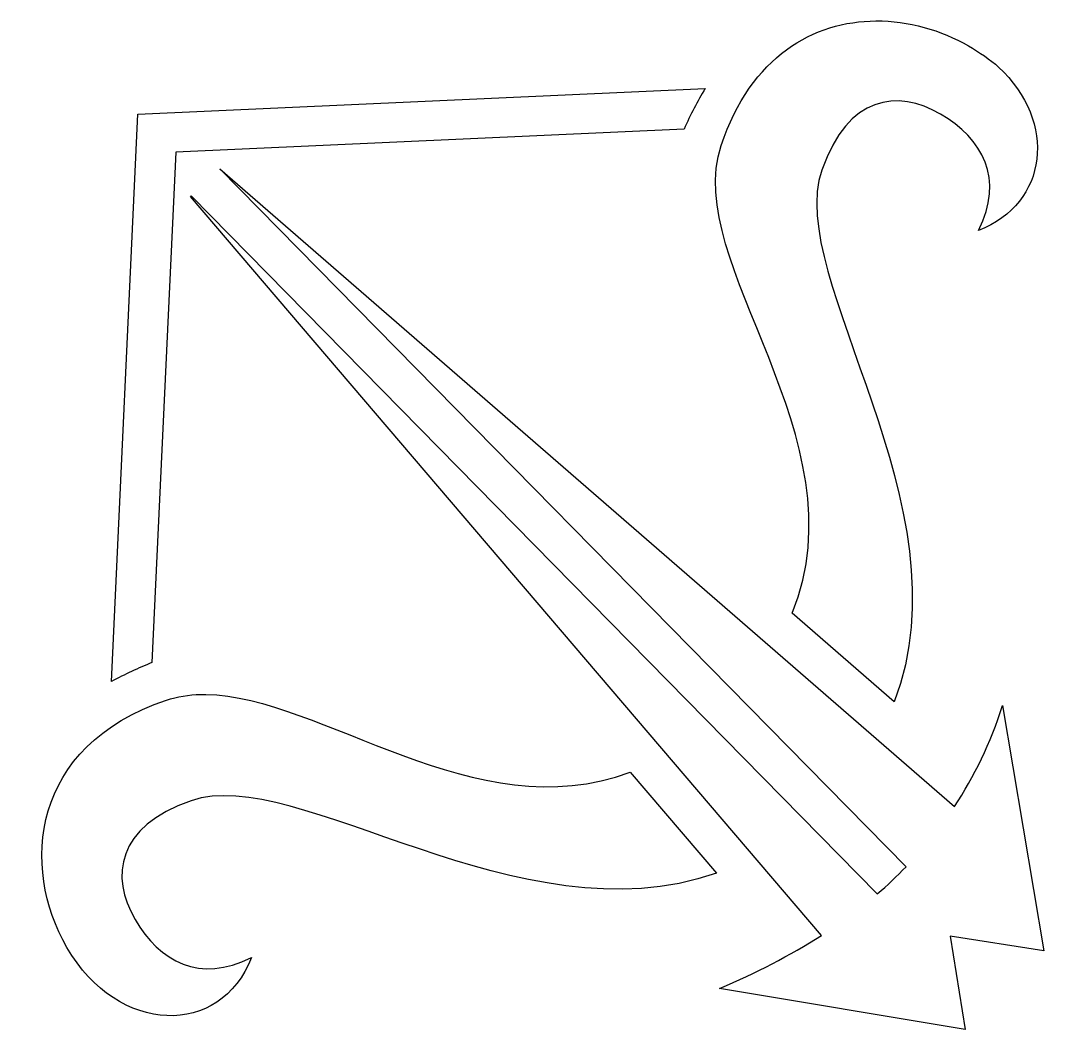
# Model space of a CAD drawing. Header units: centimetres. Extents: x -10.4 to 10.3, y -10.2 to 10.
import ezdxf

# ---------------------------------------------------------------- set-up
doc = ezdxf.new("R2010")
doc.units = ezdxf.units.CM
doc.header["$MEASUREMENT"] = 0
doc.layers.add('Layer 1', color=7, linetype='Continuous')

msp = doc.modelspace()

# ---------------------------------------------------------------- linework, layer by layer
at = {"layer": 'Layer 1'}
for points, knots in [([(6.69771, 10.0326), (5.45894, 10.02627), (4.20929, 9.33261), (3.61253, 7.55017), (3.61253, 7.55017), (2.82154, 5.18758), (6.45495, 1.7401), (5.02811, -1.77764), (5.02811, -1.77764), (5.02811, -1.77764), (7.06124, -3.54321), (7.06124, -3.54321), (7.06124, -3.54321), (8.56436, 0.37647), (4.86648, 4.90725), (5.6191, 7.0595), (5.6191, 7.0595), (6.1403, 8.55014), (7.12332, 8.67074), (7.98261, 8.17442), (7.98261, 8.17442), (8.82352, 7.68907), (9.26477, 6.88138), (8.74054, 5.8556), (8.74054, 5.8556), (10.1339, 6.38776), (10.31151, 8.02489), (9.14198, 9.11084), (9.14198, 9.11084), (8.97499, 9.26602), (8.76162, 9.40669), (8.53995, 9.53463), (8.53995, 9.53463), (7.99244, 9.85072), (7.3466, 10.03601), (6.69763, 10.03263), (6.69763, 10.03263), (6.69763, 10.03263), (6.69771, 10.0326), (6.69771, 10.0326)], [0, 0, 0, 0, 0.09090909, 0.09090909, 0.09090909, 0.09090909, 0.18181818, 0.18181818, 0.18181818, 0.18181818, 0.27272727, 0.27272727, 0.27272727, 0.27272727, 0.36363636, 0.36363636, 0.36363636, 0.36363636, 0.45454545, 0.45454545, 0.45454545, 0.45454545, 0.54545455, 0.54545455, 0.54545455, 0.54545455, 0.63636364, 0.63636364, 0.63636364, 0.63636364, 0.72727273, 0.72727273, 0.72727273, 0.72727273, 0.81818182, 0.81818182, 0.81818182, 0.81818182, 1, 1, 1, 1]), ([(3.2918, 8.68281), (3.2918, 8.68281), (-8.01457, 8.17384), (-8.01457, 8.17384), (-8.01457, 8.17384), (-8.01457, 8.17384), (-8.54251, -3.13789), (-8.54251, -3.13789), (-8.54251, -3.13789), (-8.27474, -2.99359), (-8.00428, -2.86987), (-7.73592, -2.75985), (-7.73592, -2.75985), (-7.73592, -2.75985), (-7.2609, 7.41891), (-7.2609, 7.41891), (-7.2609, 7.41891), (-7.2609, 7.41891), (2.87333, 7.87517), (2.87333, 7.87517), (2.87333, 7.87517), (2.99604, 8.16263), (3.13772, 8.43078), (3.2918, 8.68286), (3.2918, 8.68286), (3.2918, 8.68286), (3.2918, 8.68281), (3.2918, 8.68281)], [0, 0, 0, 0, 0.125, 0.125, 0.125, 0.125, 0.25, 0.25, 0.25, 0.25, 0.375, 0.375, 0.375, 0.375, 0.5, 0.5, 0.5, 0.5, 0.625, 0.625, 0.625, 0.625, 0.75, 0.75, 0.75, 0.75, 1, 1, 1, 1]), ([(-6.3806, 7.08612), (-6.3806, 7.08612), (7.29835, -6.831), (7.29835, -6.831), (7.29835, -6.831), (7.11534, -7.01932), (6.92373, -7.19913), (6.72402, -7.37075), (6.72402, -7.37075), (6.72402, -7.37075), (-6.95215, 6.54341), (-6.95215, 6.54341), (-6.95215, 6.54341), (-6.95215, 6.54341), (-6.96345, 6.53215), (-6.96345, 6.53215), (-6.96345, 6.53215), (-6.96345, 6.53215), (5.6096, -8.19787), (5.6096, -8.19787), (5.6096, -8.19787), (4.98273, -8.601), (4.30239, -8.95015), (3.58039, -9.25713), (3.58039, -9.25713), (3.58039, -9.25713), (8.47356, -10.07561), (8.47356, -10.07561), (8.47356, -10.07561), (8.47356, -10.07561), (8.17763, -8.21229), (8.17763, -8.21229), (8.17763, -8.21229), (8.17763, -8.21229), (10.04091, -8.50831), (10.04091, -8.50831), (10.04091, -8.50831), (10.04091, -8.50831), (9.22256, -3.61506), (9.22256, -3.61506), (9.22256, -3.61506), (8.98052, -4.3643), (8.65646, -5.03203), (8.26311, -5.63082), (8.26311, -5.63082), (8.26311, -5.63082), (-6.38056, 7.08612), (-6.38056, 7.08612), (-6.38056, 7.08612), (-6.38056, 7.08612), (-6.3806, 7.08612), (-6.3806, 7.08612)], [0, 0, 0, 0, 0.07142857, 0.07142857, 0.07142857, 0.07142857, 0.14285714, 0.14285714, 0.14285714, 0.14285714, 0.21428571, 0.21428571, 0.21428571, 0.21428571, 0.28571429, 0.28571429, 0.28571429, 0.28571429, 0.35714286, 0.35714286, 0.35714286, 0.35714286, 0.42857143, 0.42857143, 0.42857143, 0.42857143, 0.5, 0.5, 0.5, 0.5, 0.57142857, 0.57142857, 0.57142857, 0.57142857, 0.64285714, 0.64285714, 0.64285714, 0.64285714, 0.71428571, 0.71428571, 0.71428571, 0.71428571, 0.78571429, 0.78571429, 0.78571429, 0.78571429, 0.85714286, 0.85714286, 0.85714286, 0.85714286, 1, 1, 1, 1]), ([(-6.65925, -3.39431), (-6.6956, -3.3938), (-6.73169, -3.39401), (-6.76762, -3.39494), (-6.76762, -3.39494), (-7.00292, -3.40084), (-7.22957, -3.43652), (-7.44678, -3.50922), (-7.44678, -3.50922), (-10.16273, -4.41853), (-10.3508, -6.84399), (-9.4312, -8.43672), (-9.4312, -8.43672), (-8.40821, -10.20904), (-6.36036, -10.22958), (-5.7523, -8.63744), (-5.7523, -8.63744), (-6.77825, -9.16159), (-7.58551, -8.72), (-8.07112, -7.87926), (-8.07112, -7.87926), (-8.56714, -7.01996), (-8.44684, -6.03694), (-6.95641, -5.51596), (-6.95641, -5.51596), (-4.84055, -4.776), (-0.42189, -8.33164), (3.51668, -6.95966), (3.51668, -6.95966), (3.51668, -6.95966), (1.79804, -4.94614), (1.79804, -4.94614), (1.79804, -4.94614), (-1.29355, -6.10441), (-4.37008, -3.42333), (-6.65925, -3.39423), (-6.65925, -3.39423), (-6.65925, -3.39423), (-6.65925, -3.39431), (-6.65925, -3.39431)], [0, 0, 0, 0, 0.09090909, 0.09090909, 0.09090909, 0.09090909, 0.18181818, 0.18181818, 0.18181818, 0.18181818, 0.27272727, 0.27272727, 0.27272727, 0.27272727, 0.36363636, 0.36363636, 0.36363636, 0.36363636, 0.45454545, 0.45454545, 0.45454545, 0.45454545, 0.54545455, 0.54545455, 0.54545455, 0.54545455, 0.63636364, 0.63636364, 0.63636364, 0.63636364, 0.72727273, 0.72727273, 0.72727273, 0.72727273, 0.81818182, 0.81818182, 0.81818182, 0.81818182, 1, 1, 1, 1])]:
    msp.add_open_spline(points, degree=3, knots=knots, dxfattribs=at)

doc.saveas('drawing.dxf')
